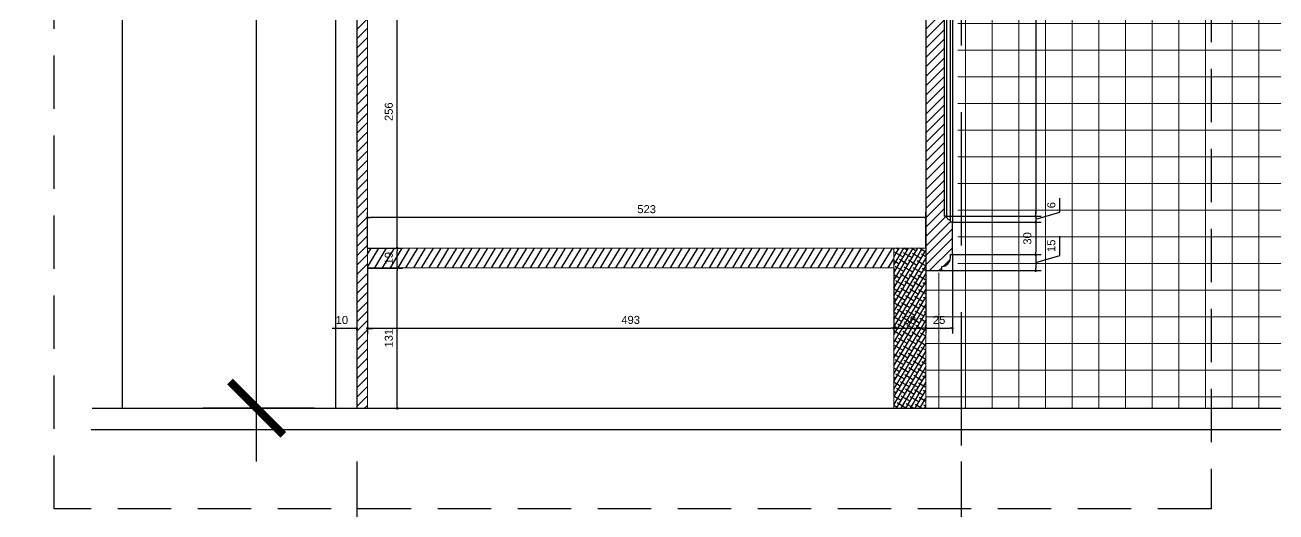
# Model space of a CAD drawing. Header units: inches. Extents: x -12478 to 399182, y -16583 to 525552.
# Drawn here: x 35868 to 37041, y -9158 to -8701 of the extents above; entities that cross this region are included whole.
import ezdxf

# ---------------------------------------------------------------- set-up
doc = ezdxf.new("R2010")
doc.units = ezdxf.units.IN
doc.header["$LTSCALE"] = 1000
doc.header["$MEASUREMENT"] = 0
for name, pattern in [('DASHED', [0.75, 0.5, -0.25]), ('HIDDEN', [0.375, 0.25, -0.125]), ('HIDDEN2', [0.1875, 0.125, -0.0625])]:
    doc.linetypes.add(name, pattern=pattern)
for name, color, linetype in [('8', 8, 'Continuous'), ('A-DIM', 9, 'Continuous'), ('A-Hidden', 8, 'HIDDEN'), ('CQ Grg Gypsum', 41, 'Continuous'), ('CQ spot detail elevation', 1, 'Continuous'), ('CQ SPOT DETAILS', 40, 'Continuous'), ('Layer1', 1, 'Continuous'), ('Layer3', 3, 'Continuous'), ('Layer7', 8, 'Continuous'), ('MARBLE 2', 6, 'Continuous')]:
    doc.layers.add(name, color=color, linetype=linetype)
doc.layers.add('CQ Marble', color=6, linetype='Continuous', lineweight=0)
doc.layers.add('Sanitaire', color=253, linetype='Continuous', lineweight=0)
doc.styles.get("Standard").update_dxf_attribs({"font": 'arial.ttf'})
doc.styles.add('ZZ-Dim All', font='romans.shx', dxfattribs={"width": 0.8})
doc.dimstyles.new('chester 5', dxfattribs={"dimscale": 0.05, "dimtxt": 150, "dimasz": 50, "dimexe": 100, "dimexo": 0, "dimgap": 80, "dimtad": 1, "dimdec": 0, "dimzin": 0, "dimdsep": 46, "dimtxsty": 'Standard', "dimblk": 'DOT', "dimcen": 100, "dimclrd": 1, "dimclre": 1, "dimclrt": 3, "dimadec": 0, "dimazin": 0, "dimtfac": 1, "dimtdec": 0, "dimtofl": 0, "dimtmove": 0, "dimatfit": 3, "dimfxl": 1, "dimtolj": 1, "dimtzin": 0, "dimlwd": -1, "dimarcsym": 0})
doc.dimstyles.new('DIM-100', dxfattribs={"dimscale": 50, "dimtxt": 1.25, "dimasz": 1, "dimexe": 1, "dimexo": 1, "dimgap": 0.6, "dimtad": 1, "dimdec": 0, "dimrnd": 5, "dimdsep": 46, "dimtxsty": 'ZZ-Dim All', "dimblk1": 'ARCHTICK', "dimblk2": 'ARCHTICK', "dimsah": 1, "dimcen": 1, "dimdle": 1, "dimclrd": 256, "dimclre": 8, "dimclrt": 256, "dimazin": 2, "dimtfac": 1, "dimtdec": 0, "dimtix": 1, "dimtmove": 2, "dimatfit": 2, "dimfxl": 0.1, "dimtolj": 1, "dimtzin": 0, "dimlwd": -1, "dimlwe": -1, "dimarcsym": 0})

# ---------------------------------------------------------------- blocks, each defined once
blk = doc.blocks.new('A$Cc1a19ef2')
at = {"layer": 'Layer7'}
h = blk.add_hatch(dxfattribs=at)
h.set_pattern_fill('ANSI31', color=256, scale=50, style=0)
h.set_pattern_definition([(58.971423, (-38816.766, -48962.3396), (-5.35568947, 3.22165956), [])])
h.paths.add_polyline_path([(0, 150), (0, 131.5), (493.4, 131.5), (493.4, 150)])
at = {"layer": 'MARBLE 2', "ltscale": 0.1}
h = blk.add_hatch(dxfattribs=at)
h.set_pattern_fill('ANSI38', color=8, scale=30, style=0)
h.set_pattern_definition([(58.971423, (-43633.7828, -46815.273), (-3.21341368, 1.93299574), []), (148.971423, (-43633.7828, -46815.273), (-8.3598231, 0.6525778), [9.375, -5.625])])
h.paths.add_polyline_path([(523.4, 150), (518.4, 150), (493.4, 150), (493.4, 0), (523.4, 0)])
at = {"layer": 'Sanitaire'}
h = blk.add_hatch(dxfattribs=at)
h.set_pattern_fill('ANSI31', color=8, scale=50)
h.set_pattern_definition([(45, (-27890.277, 9060.65), (-4.4194174, 4.4194174), [])])
edge = h.paths.add_edge_path()
edge.add_line((523.4, 455.5), (540.9, 455.5))
edge.add_line((540.9, 455.5), (540.9, 180))
edge.add_line((540.9, 180), (542.9, 180))
edge.add_arc((546.4, 180), 3.54, 180, 270)
edge.add_line((546.4, 176.5), (546.4, 174.5))
edge.add_line((546.4, 174.5), (548.4, 174.5))
edge.add_line((548.4, 174.5), (548.4, 144))
edge.add_line((548.4, 144), (546.4, 144))
edge.add_line((546.4, 144), (546.4, 141))
edge.add_arc((538.4, 141), 8, 270, 360, ccw=False)
edge.add_line((538.4, 133), (538.4, 132))
edge.add_line((538.4, 132), (523.4, 132))
edge.add_line((523.4, 132), (523.4, 455.5))
h.paths.add_polyline_path([(523.4, 129), (538.4, 129), (538.4, 132), (523.4, 132)])
at = {"layer": '8', "color": 6, "lineweight": 0, "ltscale": 5}
blk.add_line((0, 150, 0), (523.4, 150, 0), dxfattribs=at)
at = {"layer": '8', "color": 6, "lineweight": 0, "ltscale": 5, "elevation": 0}
blk.add_lwpolyline([(0, 150), (493.4, 150), (493.4, 131.5), (0, 131.5)], close=True, dxfattribs=at)
blk.add_lwpolyline([(518.4, 150), (523.4, 150), (523.4, 0), (493.4, 0), (493.4, 150)], dxfattribs=at)
at = {"layer": 'CQ Grg Gypsum'}
for p, q in [((542.9, 731, 0), (542.9, 180, 0)), ((546.4, 176.5, 0), (546.4, 734.5, 0)), ((548.4, 736.5, 0), (548.4, 174.5, 0))]:
    blk.add_line(p, q, dxfattribs=at)
at = {"layer": 'CQ Grg Gypsum', "elevation": 0}
blk.add_lwpolyline([(523.4, 388.4), (523.4, 129), (538.4, 129), (538.4, 133, 0.414214), (546.4, 141), (546.4, 144), (548.4, 144), (548.4, 174.5), (546.4, 174.5), (546.4, 176.5, -0.414214), (542.9, 180), (540.9, 180), (540.9, 388.4)], format="xyb", dxfattribs=at)
at = {"layer": 'Defpoints', "color": 1}
for tag, p in [('PRODUCT', (88, 900.2, 0)), ('MODELNUMBER', (88.2, 900.3, 0)), ('TRADENAME', (88.3, 900.3, 0))]:
    blk.add_attdef(tag, p, '', height=0.0254, dxfattribs=at)
blk = doc.blocks.new('_ARCHTICK')
at = {"color": 0, "linetype": 'ByBlock', "const_width": 0.15}
blk.add_lwpolyline([(-0.5, -0.5), (0.5, 0.5)], dxfattribs=at)
blk = doc.blocks.new('*D627')
at = {"layer": 'A-DIM', "transparency": 16777216}
blk.add_line((36085.6, -9110.6), (36085.6, -8130.6), dxfattribs=at)
at = {"layer": 'A-DIM', "color": 8, "linetype": 'HIDDEN2', "transparency": 16777216}
for p, q in [((36139.5, -8180.6), (36035.6, -8180.6)), ((36139.5, -9060.6), (36035.6, -9060.6))]:
    blk.add_line(p, q, dxfattribs=at)
at = {"layer": 'Defpoints', "color": 0, "transparency": 16777216}
for p in [(36085.6, -8180.6), (36189.5, -8180.6, 0), (36189.5, -9060.6, 0)]:
    blk.add_point(p, dxfattribs=at)
at = {"layer": 'A-DIM', "transparency": 16777216, "xscale": 50, "yscale": 50, "zscale": 50}
for p, rotation in [((36085.6, -8180.6), 90), ((36085.6, -9060.6), 270)]:
    blk.add_blockref('_ARCHTICK', p, dxfattribs=dict(at, rotation=rotation))
at = {"layer": 'A-DIM', "color": 3, "transparency": 16777216, "insert": (36025.6, -8620.6), "char_height": 60, "attachment_point": 5, "rotation": 90, "style": 'ZZ-Dim All'}
blk.add_mtext('\\A1;880', dxfattribs=at)
blk = doc.blocks.new('*D652')
at = {"layer": 'A-DIM', "color": 8, "linetype": 'HIDDEN2', "transparency": 16777216}
for p, q in [((36745.9, -8220.6), (36745.9, -9700.6)), ((36179.5, -9110.6), (36179.5, -9700.6))]:
    blk.add_line(p, q, dxfattribs=at)
at = {"layer": 'A-DIM', "transparency": 16777216}
blk.add_line((36129.5, -9650.6), (36795.9, -9650.6), dxfattribs=at)
at = {"layer": 'Defpoints', "color": 0, "transparency": 16777216}
for p in [(36745.9, -8170.6, 0), (36179.5, -9060.6, 0), (36745.9, -9650.6)]:
    blk.add_point(p, dxfattribs=at)
at = {"layer": 'A-DIM', "transparency": 16777216, "xscale": 50, "yscale": 50, "zscale": 50, "rotation": 180}
blk.add_blockref('_ARCHTICK', (36179.5, -9650.6), dxfattribs=at)
at = {"layer": 'A-DIM', "transparency": 16777216, "xscale": 50, "yscale": 50, "zscale": 50}
blk.add_blockref('_ARCHTICK', (36745.9, -9650.6), dxfattribs=at)
at = {"layer": 'A-DIM', "color": 3, "transparency": 16777216, "insert": (36462.7, -9590.6), "char_height": 60, "attachment_point": 5, "style": 'ZZ-Dim All'}
blk.add_mtext('\\A1;565', dxfattribs=at)
blk = doc.blocks.new('*D653')
at = {"layer": 'A-DIM', "color": 8, "linetype": 'HIDDEN2', "transparency": 16777216}
for p, q in [((40555.4, -8910.6), (40555.4, -9700.6)), ((36745.9, -9110.6), (36745.9, -9700.6))]:
    blk.add_line(p, q, dxfattribs=at)
at = {"layer": 'A-DIM', "transparency": 16777216}
blk.add_line((36695.9, -9650.6), (40605.4, -9650.6), dxfattribs=at)
at = {"layer": 'Defpoints', "color": 0, "transparency": 16777216}
for p in [(40555.4, -8860.6, 0), (36745.9, -9060.6, 0), (40555.4, -9650.6)]:
    blk.add_point(p, dxfattribs=at)
at = {"layer": 'A-DIM', "transparency": 16777216, "xscale": 50, "yscale": 50, "zscale": 50, "rotation": 180}
blk.add_blockref('_ARCHTICK', (36745.9, -9650.6), dxfattribs=at)
at = {"layer": 'A-DIM', "transparency": 16777216, "xscale": 50, "yscale": 50, "zscale": 50}
blk.add_blockref('_ARCHTICK', (40555.4, -9650.6), dxfattribs=at)
at = {"layer": 'A-DIM', "color": 3, "transparency": 16777216, "insert": (38650.6, -9590.6), "char_height": 60, "attachment_point": 5, "style": 'ZZ-Dim All'}
blk.add_mtext('\\A1;3810', dxfattribs=at)
blk = doc.blocks.new('*D654')
at = {"layer": 'A-DIM', "color": 8, "linetype": 'HIDDEN2', "transparency": 16777216}
for p, q in [((36179.5, -9110.6), (36179.5, -9886.4)), ((40555.4, -9110.6), (40555.4, -9886.4))]:
    blk.add_line(p, q, dxfattribs=at)
at = {"layer": 'A-DIM', "transparency": 16777216}
blk.add_line((36129.5, -9836.4), (40605.4, -9836.4), dxfattribs=at)
at = {"layer": 'Defpoints', "color": 0, "transparency": 16777216}
for p in [(36179.5, -9060.6, 0), (40555.4, -9060.6, 0), (40555.4, -9836.4)]:
    blk.add_point(p, dxfattribs=at)
at = {"layer": 'A-DIM', "transparency": 16777216, "xscale": 50, "yscale": 50, "zscale": 50, "rotation": 180}
blk.add_blockref('_ARCHTICK', (36179.5, -9836.4), dxfattribs=at)
at = {"layer": 'A-DIM', "transparency": 16777216, "xscale": 50, "yscale": 50, "zscale": 50}
blk.add_blockref('_ARCHTICK', (40555.4, -9836.4), dxfattribs=at)
at = {"layer": 'A-DIM', "color": 3, "transparency": 16777216, "insert": (38367.4, -9776.4), "char_height": 60, "attachment_point": 5, "style": 'ZZ-Dim All'}
blk.add_mtext('\\A1;4375', dxfattribs=at)
blk = doc.blocks.new('_Dot')
at = {"color": 0, "linetype": 'ByBlock', "lineweight": -2}
blk.add_line((-0.5, 0), (-1, 0), dxfattribs=at)
at = {"color": 0, "linetype": 'ByBlock', "const_width": 0.5}
blk.add_lwpolyline([(-0.25, 0, 1), (0.25, 0, 1)], format="xyb", close=True, dxfattribs=at)
blk = doc.blocks.new('*D661')
at = {"layer": 'CQ spot detail elevation', "color": 1, "lineweight": -2, "transparency": 16777216}
for p, q in [((36189.5, -8929.2), (36222.4, -8929.2)), ((36189.5, -9060.6), (36222.4, -9060.6))]:
    blk.add_line(p, q, dxfattribs=at)
at = {"layer": 'CQ spot detail elevation', "color": 1, "transparency": 16777216}
blk.add_line((36217.4, -9058.1), (36217.4, -8931.7), dxfattribs=at)
at = {"layer": 'Defpoints', "color": 0, "transparency": 16777216}
for p in [(36189.5, -8929.2, 0), (36217.4, -8929.2), (36189.5, -9060.6, 0)]:
    blk.add_point(p, dxfattribs=at)
at = {"layer": 'CQ spot detail elevation', "color": 1, "transparency": 16777216, "xscale": 2.5, "yscale": 2.5, "zscale": 2.5}
for p, rotation in [((36217.4, -8929.2), 90), ((36217.4, -9060.6), 270)]:
    blk.add_blockref('_Dot', p, dxfattribs=dict(at, rotation=rotation))
at = {"layer": 'CQ spot detail elevation', "color": 3, "transparency": 16777216, "insert": (36209.5, -8994.9), "char_height": 7.5, "attachment_point": 5, "rotation": 90}
blk.add_mtext('\\A1;131', dxfattribs=at)
blk = doc.blocks.new('*D662')
at = {"layer": 'CQ spot detail elevation', "color": 1, "lineweight": -2, "transparency": 16777216}
for p, q in [((36189.5, -8910.6), (36222.4, -8910.6)), ((36189.5, -8929.2), (36222.4, -8929.2))]:
    blk.add_line(p, q, dxfattribs=at)
at = {"layer": 'CQ spot detail elevation', "color": 1, "transparency": 16777216}
blk.add_line((36217.4, -8926.7), (36217.4, -8913.1), dxfattribs=at)
at = {"layer": 'Defpoints', "color": 0, "transparency": 16777216}
for p in [(36189.5, -8910.6, 0), (36217.4, -8910.6), (36189.5, -8929.2, 0)]:
    blk.add_point(p, dxfattribs=at)
at = {"layer": 'CQ spot detail elevation', "color": 1, "transparency": 16777216, "xscale": 2.5, "yscale": 2.5, "zscale": 2.5}
for p, rotation in [((36217.4, -8910.6), 90), ((36217.4, -8929.2), 270)]:
    blk.add_blockref('_Dot', p, dxfattribs=dict(at, rotation=rotation))
at = {"layer": 'CQ spot detail elevation', "color": 3, "transparency": 16777216, "insert": (36209.5, -8919.9), "char_height": 7.5, "attachment_point": 5, "rotation": 90}
blk.add_mtext('\\A1;19', dxfattribs=at)
blk = doc.blocks.new('*D663')
at = {"layer": 'CQ spot detail elevation', "color": 1, "lineweight": -2, "transparency": 16777216}
for p, q in [((36217.4, -8654.5), (36222.4, -8654.5)), ((36189.5, -8910.6), (36222.4, -8910.6))]:
    blk.add_line(p, q, dxfattribs=at)
at = {"layer": 'CQ spot detail elevation', "color": 1, "transparency": 16777216}
blk.add_line((36217.4, -8908.1), (36217.4, -8657), dxfattribs=at)
at = {"layer": 'Defpoints', "color": 0, "transparency": 16777216}
for p in [(36217.4, -8654.5, 0), (36217.4, -8654.5), (36189.5, -8910.6, 0)]:
    blk.add_point(p, dxfattribs=at)
at = {"layer": 'CQ spot detail elevation', "color": 1, "transparency": 16777216, "xscale": 2.5, "yscale": 2.5, "zscale": 2.5}
for p, rotation in [((36217.4, -8654.5), 90), ((36217.4, -8910.6), 270)]:
    blk.add_blockref('_Dot', p, dxfattribs=dict(at, rotation=rotation))
at = {"layer": 'CQ spot detail elevation', "color": 3, "transparency": 16777216, "insert": (36209.5, -8782.6), "char_height": 7.5, "attachment_point": 5, "rotation": 90}
blk.add_mtext('\\A1;256', dxfattribs=at)
blk = doc.blocks.new('*D669')
at = {"layer": 'CQ spot detail elevation', "color": 1, "lineweight": -2, "transparency": 16777216}
for p, q in [((36189.5, -8929.2), (36189.5, -8990.6)), ((36682.9, -8929.2), (36682.9, -8990.6))]:
    blk.add_line(p, q, dxfattribs=at)
at = {"layer": 'CQ spot detail elevation', "color": 1, "transparency": 16777216}
blk.add_line((36192, -8985.6), (36680.4, -8985.6), dxfattribs=at)
at = {"layer": 'Defpoints', "color": 0, "transparency": 16777216}
for p in [(36189.5, -8929.2), (36682.9, -8929.2, 0), (36682.9, -8985.6)]:
    blk.add_point(p, dxfattribs=at)
at = {"layer": 'CQ spot detail elevation', "color": 1, "transparency": 16777216, "xscale": 2.5, "yscale": 2.5, "zscale": 2.5, "rotation": 180}
blk.add_blockref('_Dot', (36189.5, -8985.6), dxfattribs=at)
at = {"layer": 'CQ spot detail elevation', "color": 1, "transparency": 16777216, "xscale": 2.5, "yscale": 2.5, "zscale": 2.5}
blk.add_blockref('_Dot', (36682.9, -8985.6), dxfattribs=at)
at = {"layer": 'CQ spot detail elevation', "color": 3, "transparency": 16777216, "insert": (36436.2, -8977.8), "char_height": 7.5, "attachment_point": 5}
blk.add_mtext('\\A1;493', dxfattribs=at)
blk = doc.blocks.new('*D670')
at = {"layer": 'CQ spot detail elevation', "color": 1, "lineweight": -2, "transparency": 16777216}
for p, q in [((36682.9, -8929.2), (36682.9, -8990.6)), ((36712.9, -8931.6), (36712.9, -8990.6))]:
    blk.add_line(p, q, dxfattribs=at)
at = {"layer": 'CQ spot detail elevation', "color": 1, "transparency": 16777216}
blk.add_line((36685.4, -8985.6), (36710.4, -8985.6), dxfattribs=at)
at = {"layer": 'Defpoints', "color": 0, "transparency": 16777216}
for p in [(36682.9, -8929.2, 0), (36712.9, -8931.6, 0), (36712.9, -8985.6)]:
    blk.add_point(p, dxfattribs=at)
at = {"layer": 'CQ spot detail elevation', "color": 1, "transparency": 16777216, "xscale": 2.5, "yscale": 2.5, "zscale": 2.5, "rotation": 180}
blk.add_blockref('_Dot', (36682.9, -8985.6), dxfattribs=at)
at = {"layer": 'CQ spot detail elevation', "color": 1, "transparency": 16777216, "xscale": 2.5, "yscale": 2.5, "zscale": 2.5}
blk.add_blockref('_Dot', (36712.9, -8985.6), dxfattribs=at)
at = {"layer": 'CQ spot detail elevation', "color": 3, "transparency": 16777216, "insert": (36697.9, -8977.8), "char_height": 7.5, "attachment_point": 5}
blk.add_mtext('\\A1;30', dxfattribs=at)
blk = doc.blocks.new('*D671')
at = {"layer": 'CQ spot detail elevation', "color": 1, "lineweight": -2, "transparency": 16777216}
for p, q in [((36737.9, -8916.6), (36737.9, -8990.6)), ((36712.9, -8931.6), (36712.9, -8990.6))]:
    blk.add_line(p, q, dxfattribs=at)
at = {"layer": 'CQ spot detail elevation', "color": 1, "transparency": 16777216}
blk.add_line((36715.4, -8985.6), (36735.4, -8985.6), dxfattribs=at)
at = {"layer": 'Defpoints', "color": 0, "transparency": 16777216}
for p in [(36737.9, -8916.6, 0), (36712.9, -8931.6, 0), (36737.9, -8985.6)]:
    blk.add_point(p, dxfattribs=at)
at = {"layer": 'CQ spot detail elevation', "color": 1, "transparency": 16777216, "xscale": 2.5, "yscale": 2.5, "zscale": 2.5, "rotation": 180}
blk.add_blockref('_Dot', (36712.9, -8985.6), dxfattribs=at)
at = {"layer": 'CQ spot detail elevation', "color": 1, "transparency": 16777216, "xscale": 2.5, "yscale": 2.5, "zscale": 2.5}
blk.add_blockref('_Dot', (36737.9, -8985.6), dxfattribs=at)
at = {"layer": 'CQ spot detail elevation', "color": 3, "transparency": 16777216, "insert": (36725.4, -8977.8), "char_height": 7.5, "attachment_point": 5}
blk.add_mtext('\\A1;25', dxfattribs=at)
blk = doc.blocks.new('*D672')
at = {"layer": 'CQ spot detail elevation', "color": 1, "lineweight": -2, "transparency": 16777216}
for p, q in [((36179.5, -8929.2), (36179.5, -8990.7)), ((36189.5, -8929.2), (36189.5, -8990.7))]:
    blk.add_line(p, q, dxfattribs=at)
at = {"layer": 'CQ spot detail elevation', "color": 1, "transparency": 16777216}
for p, q in [((36177, -8985.7), (36156.5, -8985.7)), ((36192, -8985.7), (36194.5, -8985.7))]:
    blk.add_line(p, q, dxfattribs=at)
at = {"layer": 'Defpoints', "color": 0, "transparency": 16777216}
for p in [(36179.5, -8929.2, 0), (36189.5, -8929.2), (36179.5, -8985.7)]:
    blk.add_point(p, dxfattribs=at)
at = {"layer": 'CQ spot detail elevation', "color": 1, "transparency": 16777216, "xscale": 2.5, "yscale": 2.5, "zscale": 2.5}
blk.add_blockref('_Dot', (36179.5, -8985.7), dxfattribs=at)
at = {"layer": 'CQ spot detail elevation', "color": 1, "transparency": 16777216, "xscale": 2.5, "yscale": 2.5, "zscale": 2.5, "rotation": 180}
blk.add_blockref('_Dot', (36189.5, -8985.7), dxfattribs=at)
at = {"layer": 'CQ spot detail elevation', "color": 3, "transparency": 16777216, "insert": (36165.5, -8977.9), "char_height": 7.5, "attachment_point": 5}
blk.add_mtext('\\A1;10', dxfattribs=at)
blk = doc.blocks.new('*D673')
at = {"layer": 'CQ spot detail elevation', "color": 1, "lineweight": -2, "transparency": 16777216}
for p, q in [((36189.5, -8910.6), (36189.5, -8876.9)), ((36712.9, -8910.6), (36712.9, -8876.9))]:
    blk.add_line(p, q, dxfattribs=at)
at = {"layer": 'CQ spot detail elevation', "color": 1, "transparency": 16777216}
blk.add_line((36710.4, -8881.9), (36192, -8881.9), dxfattribs=at)
at = {"layer": 'Defpoints', "color": 0, "transparency": 16777216}
for p in [(36189.5, -8881.9), (36189.5, -8910.6, 0), (36712.9, -8910.6, 0)]:
    blk.add_point(p, dxfattribs=at)
at = {"layer": 'CQ spot detail elevation', "color": 1, "transparency": 16777216, "xscale": 2.5, "yscale": 2.5, "zscale": 2.5, "rotation": 180}
blk.add_blockref('_Dot', (36189.5, -8881.9), dxfattribs=at)
at = {"layer": 'CQ spot detail elevation', "color": 1, "transparency": 16777216, "xscale": 2.5, "yscale": 2.5, "zscale": 2.5}
blk.add_blockref('_Dot', (36712.9, -8881.9), dxfattribs=at)
at = {"layer": 'CQ spot detail elevation', "color": 3, "transparency": 16777216, "insert": (36451.2, -8874), "char_height": 7.5, "attachment_point": 5}
blk.add_mtext('\\A1;523', dxfattribs=at)
blk = doc.blocks.new('*D679')
at = {"layer": 'CQ spot detail elevation', "color": 1, "lineweight": -2, "transparency": 16777216}
for p, q in [((36730.4, -8329.6), (36820.9, -8329.6)), ((36730.4, -8880.6), (36820.9, -8880.6))]:
    blk.add_line(p, q, dxfattribs=at)
at = {"layer": 'CQ spot detail elevation', "color": 1, "transparency": 16777216}
blk.add_line((36815.9, -8332.1), (36815.9, -8878.1), dxfattribs=at)
at = {"layer": 'Defpoints', "color": 0, "transparency": 16777216}
for p in [(36730.4, -8329.6, 0), (36730.4, -8880.6, 0), (36815.9, -8880.6)]:
    blk.add_point(p, dxfattribs=at)
at = {"layer": 'CQ spot detail elevation', "color": 1, "transparency": 16777216, "xscale": 2.5, "yscale": 2.5, "zscale": 2.5}
for p, rotation in [((36815.9, -8329.6), 90), ((36815.9, -8880.6), 270)]:
    blk.add_blockref('_Dot', p, dxfattribs=dict(at, rotation=rotation))
at = {"layer": 'CQ spot detail elevation', "color": 3, "transparency": 16777216, "insert": (36808.1, -8605.1), "char_height": 7.5, "attachment_point": 5, "rotation": 90}
blk.add_mtext('\\A1;551', dxfattribs=at)
blk = doc.blocks.new('*D680')
at = {"layer": 'CQ spot detail elevation', "color": 1, "transparency": 16777216}
for p, q in [((36838.4, -8876.7), (36838.4, -8863.7)), ((36815.9, -8878.1), (36815.9, -8875.6)), ((36815.9, -8883.4), (36838.4, -8876.7)), ((36815.9, -8880.6), (36815.9, -8886.2)), ((36815.9, -8888.7), (36815.9, -8891.2))]:
    blk.add_line(p, q, dxfattribs=at)
at = {"layer": 'CQ spot detail elevation', "color": 1, "lineweight": -2, "transparency": 16777216}
for p, q in [((36730.4, -8880.6), (36820.9, -8880.6)), ((36737.9, -8886.2), (36820.9, -8886.2))]:
    blk.add_line(p, q, dxfattribs=at)
at = {"layer": 'Defpoints', "color": 0, "transparency": 16777216}
for p in [(36730.4, -8880.6, 0), (36737.9, -8886.2, 0), (36815.9, -8886.2)]:
    blk.add_point(p, dxfattribs=at)
at = {"layer": 'CQ spot detail elevation', "color": 1, "transparency": 16777216, "xscale": 2.5, "yscale": 2.5, "zscale": 2.5}
for p, rotation in [((36815.9, -8880.6), 270), ((36815.9, -8886.2), 90)]:
    blk.add_blockref('_Dot', p, dxfattribs=dict(at, rotation=rotation))
at = {"layer": 'CQ spot detail elevation', "color": 3, "transparency": 16777216, "insert": (36830.6, -8870.2), "char_height": 7.5, "attachment_point": 5, "rotation": 90}
blk.add_mtext('\\A1;6', dxfattribs=at)
blk = doc.blocks.new('*D681')
at = {"layer": 'CQ spot detail elevation', "color": 1, "lineweight": -2, "transparency": 16777216}
for p, q in [((36737.9, -8886.2), (36820.9, -8886.2)), ((36737.9, -8916.6), (36820.9, -8916.6))]:
    blk.add_line(p, q, dxfattribs=at)
at = {"layer": 'CQ spot detail elevation', "color": 1, "transparency": 16777216}
blk.add_line((36815.9, -8888.7), (36815.9, -8914.1), dxfattribs=at)
at = {"layer": 'Defpoints', "color": 0, "transparency": 16777216}
for p in [(36737.9, -8886.2, 0), (36737.9, -8916.6), (36815.9, -8916.6)]:
    blk.add_point(p, dxfattribs=at)
at = {"layer": 'CQ spot detail elevation', "color": 1, "transparency": 16777216, "xscale": 2.5, "yscale": 2.5, "zscale": 2.5}
for p, rotation in [((36815.9, -8886.2), 90), ((36815.9, -8916.6), 270)]:
    blk.add_blockref('_Dot', p, dxfattribs=dict(at, rotation=rotation))
at = {"layer": 'CQ spot detail elevation', "color": 3, "transparency": 16777216, "insert": (36808.1, -8901.4), "char_height": 7.5, "attachment_point": 5, "rotation": 90}
blk.add_mtext('\\A1;30', dxfattribs=at)
blk = doc.blocks.new('*D682')
at = {"layer": 'CQ spot detail elevation', "color": 1, "transparency": 16777216}
for p, q in [((36838.4, -8917.4), (36838.4, -8899.3)), ((36815.9, -8924.1), (36838.4, -8917.4)), ((36815.9, -8919.1), (36815.9, -8929.1))]:
    blk.add_line(p, q, dxfattribs=at)
at = {"layer": 'CQ spot detail elevation', "color": 1, "lineweight": -2, "transparency": 16777216}
for p, q in [((36737.9, -8916.6), (36820.9, -8916.6)), ((36727.9, -8931.6), (36820.9, -8931.6))]:
    blk.add_line(p, q, dxfattribs=at)
at = {"layer": 'Defpoints', "color": 0, "transparency": 16777216}
for p in [(36737.9, -8916.6), (36727.9, -8931.6, 0), (36815.9, -8931.6)]:
    blk.add_point(p, dxfattribs=at)
at = {"layer": 'CQ spot detail elevation', "color": 1, "transparency": 16777216, "xscale": 2.5, "yscale": 2.5, "zscale": 2.5}
for p, rotation in [((36815.9, -8916.6), 90), ((36815.9, -8931.6), 270)]:
    blk.add_blockref('_Dot', p, dxfattribs=dict(at, rotation=rotation))
at = {"layer": 'CQ spot detail elevation', "color": 3, "transparency": 16777216, "insert": (36830.6, -8908.3), "char_height": 7.5, "attachment_point": 5, "rotation": 90}
blk.add_mtext('\\A1;15', dxfattribs=at)

msp = doc.modelspace()

# ---------------------------------------------------------------- hatches: boundary and pattern name
h = msp.add_hatch()
h.set_pattern_fill('ANSI31', color=8, scale=50)
h.set_pattern_definition([(45, (24817.652, -180), (-4.4194174, 4.4194174), [])])
h.paths.add_polyline_path([(36189.5, -7891.1), (36179.5, -7891.1), (36179.5, -9060.6), (36189.5, -9060.6)])
at = {"layer": 'Sanitaire'}
h = msp.add_hatch(dxfattribs=at)
h.set_pattern_fill('ANSI37', color=8, scale=200, angle=45)
h.paths.add_polyline_path([(36299.8, -8160.6), (36255.8, -8160.6), (36255.8, -7952.5), (36299.8, -7952.5)], flags=17)
edge = h.paths.add_edge_path()
edge.add_line((36509.6, -7893.7), (36509.6, -7956.3))
edge.add_arc((36509.4, -7956.4), 0.213, -86.517, 3.2727, ccw=False)
edge.add_line((36509.4, -7956.6), (36480.8, -7956.6))
edge.add_arc((36480.8, -7956.4), 0.214, 183.3248, 274.5782, ccw=False)
edge.add_line((36480.6, -7956.4), (36480.6, -7938.1))
edge.add_arc((36481.1, -7938.1), 0.551, 92.2888, 174.5185, ccw=False)
edge.add_line((36481.1, -7937.6), (36481.6, -7937.6))
edge.add_arc((36478.9, -7936.1), 3.07, 331.3955, 360.5829)
edge.add_line((36481.9, -7936.1), (36482, -7898))
edge.add_arc((36479.4, -7897.8), 2.69, 357.0414, 390.4455)
edge.add_line((36481.7, -7896.5), (36481.2, -7896.5))
edge.add_arc((36481.3, -7896), 0.528, 182.8628, 266.9118, ccw=False)
edge.add_line((36480.7, -7896), (36480.7, -7893.7))
edge.add_line((36480.7, -7893.7), (36292.1, -7893.7))
edge.add_line((36292.1, -7893.7), (36292.1, -7951.4))
edge.add_line((36292.1, -7951.4), (36263.6, -7951.4))
edge.add_line((36263.6, -7951.4), (36263.6, -7893.7))
edge.add_line((36263.6, -7893.7), (36189.5, -7893.7))
edge.add_line((36189.5, -7893.7), (36189.5, -8160.6))
edge.add_line((36189.5, -8160.6), (36742.9, -8160.6))
edge.add_line((36742.9, -8160.6), (36742.9, -8933.7))
edge.add_line((36742.9, -8933.7), (36712.9, -8933.7))
edge.add_line((36712.9, -8933.7), (36712.9, -9060.6))
edge.add_line((36712.9, -9060.6), (40555.4, -9060.6))
edge.add_line((40555.4, -9060.6), (40555.4, -7893.7))
edge.add_line((40555.4, -7893.7), (36509.6, -7893.7))

# ---------------------------------------------------------------- linework, layer by layer
at = {"layer": 'A-Hidden', "linetype": 'DASHED', "lineweight": 0, "ltscale": 10}
msp.add_line((43031.6, -9060.6, 0), (35868.4, -9060.6, 0), dxfattribs=at)
at = {"layer": 'CQ Marble', "elevation": 0}
msp.add_lwpolyline([(36189.5, -7891.1), (36179.5, -7891.1), (36179.5, -9060.6), (36189.5, -9060.6)], close=True, dxfattribs=at)
at = {"layer": 'CQ SPOT DETAILS', "linetype": 'DASHED', "ltscale": 0.1}
msp.add_lwpolyline([(35895.8, -7617.4), (36980.5, -7617.4), (36980.5, -9155), (35895.8, -9155)], close=True, dxfattribs=at)
at = {"layer": 'Layer1'}
for p, q in [((35931.5, -9060.6, 0), (40905.6, -9060.6, 0)), ((35930.4, -9080.6, 0), (40907.4, -9080.6, 0))]:
    msp.add_line(p, q, dxfattribs=at)
at = {"layer": 'Layer3'}
for p, q in [((35959.4, -4710.6, 0), (35959.4, -9060.6, 0)), ((36159.5, -4910.6, 0), (36159.5, -9060.6, 0)), ((36179.5, -4910.6, 0), (36179.5, -9060.6, 0))]:
    msp.add_line(p, q, dxfattribs=at)

# ---------------------------------------------------------------- block references
at = {"color": 8}
msp.add_blockref('A$Cc1a19ef2', (36189.5, -9060.6, 0), dxfattribs=at)

# ---------------------------------------------------------------- dimensions: what is measured, and where the dimension line sits
at = {"layer": 'A-DIM'}
dim = msp.add_linear_dim(base=(36085.6, -8180.6), p1=(36189.5, -9060.6, 0), p2=(36189.5, -8180.6, 0), angle=90, dimstyle='DIM-100', override={"dimtxt": 1.2, "dimclrt": 3}, dxfattribs=at)
dim.commit()
dim.dimension.update_dxf_attribs({"geometry": '*D627', "text_midpoint": (36025.6, -8620.6)})
at = {"layer": 'A-DIM', "color": 8}
for base, p1, p2, picture, middle in [((36745.9, -9650.6, 0), (36179.5, -9060.6, 0), (36745.9, -8170.6, 0), '*D652', (36462.7, -9590.6, 0)), ((40555.3597, -9650.6366, 0), (36745.8813, -9060.6293, 0), (40555.3597, -8860.6298, 0), '*D653', (38650.6205, -9590.6366, 0))]:
    dim = msp.add_linear_dim(base=base, p1=p1, p2=p2, dimstyle='DIM-100', override={"dimtxt": 1.2, "dimclrt": 3}, dxfattribs=at)
    dim.commit()
    dim.dimension.update_dxf_attribs({"geometry": picture, "text_midpoint": middle})
at = {"layer": 'A-DIM'}
dim = msp.add_linear_dim(base=(40555.4, -9836.4, 0), p1=(36179.5, -9060.6, 0), p2=(40555.4, -9060.6, 0), dimstyle='DIM-100', override={"dimtxt": 1.2, "dimclrt": 3}, dxfattribs=at)
dim.commit()
dim.dimension.update_dxf_attribs({"geometry": '*D654', "text_midpoint": (38367.4, -9776.4, 0)})
at = {"layer": 'CQ spot detail elevation', "color": 8}
for base, p1, p2, picture, middle in [((36815.9, -8880.6), (36730.4, -8329.6, 0), (36730.4, -8880.6, 0), '*D679', (36808.1, -8605.1)), ((36217.4, -8654.5), (36189.5, -8910.6, 0), (36217.4, -8654.5, 0), '*D663', (36209.5, -8782.6)), ((36815.9, -8886.2), (36730.4, -8880.6, 0), (36737.9, -8886.2, 0), '*D680', (36830.6, -8872.7)), ((36815.9, -8916.6), (36737.9, -8886.2, 0), (36737.9, -8916.6), '*D681', (36808.1, -8901.4)), ((36815.9, -8931.6), (36737.9, -8916.6), (36727.9, -8931.6, 0), '*D682', (36830.6, -8913.4))]:
    dim = msp.add_linear_dim(base=base, p1=p1, p2=p2, angle=90, dimstyle='chester 5', override={"dimtmove": 1}, dxfattribs=at)
    dim.commit()
    dim.dimension.update_dxf_attribs({"geometry": picture, "text_midpoint": middle})
for base, p1, p2, picture, middle in [((36189.5, -8881.9), (36712.9, -8910.6, 0), (36189.5, -8910.6, 0), '*D673', (36451.2, -8874)), ((36179.5, -8985.7), (36189.5, -8929.2), (36179.5, -8929.2, 0), '*D672', (36165.5, -8977.9)), ((36682.9, -8985.6), (36189.5, -8929.2), (36682.9, -8929.2, 0), '*D669', (36436.2, -8977.8))]:
    dim = msp.add_linear_dim(base=base, p1=p1, p2=p2, dimstyle='chester 5', dxfattribs=at)
    dim.commit()
    dim.dimension.update_dxf_attribs({"geometry": picture, "text_midpoint": middle})
for base, p1, p2, picture, middle in [((36217.4, -8910.6), (36189.5, -8929.2, 0), (36189.5, -8910.6, 0), '*D662', (36209.5, -8919.9)), ((36217.4, -8929.2), (36189.5, -9060.6, 0), (36189.5, -8929.2, 0), '*D661', (36209.5, -8994.9))]:
    dim = msp.add_linear_dim(base=base, p1=p1, p2=p2, angle=90, dimstyle='chester 5', dxfattribs=at)
    dim.commit()
    dim.dimension.update_dxf_attribs({"geometry": picture, "text_midpoint": middle})
for base, p1, p2, picture, middle in [((36737.9, -8985.6), (36712.9, -8931.6, 0), (36737.9, -8916.6, 0), '*D671', (36725.4, -8977.8)), ((36712.9, -8985.6), (36682.9, -8929.2, 0), (36712.9, -8931.6, 0), '*D670', (36697.9, -8977.8))]:
    dim = msp.add_linear_dim(base=base, p1=p1, p2=p2, dimstyle='chester 5', override={"dimtmove": 1}, dxfattribs=at)
    dim.commit()
    dim.dimension.update_dxf_attribs({"geometry": picture, "text_midpoint": middle})

doc.saveas('drawing.dxf')
